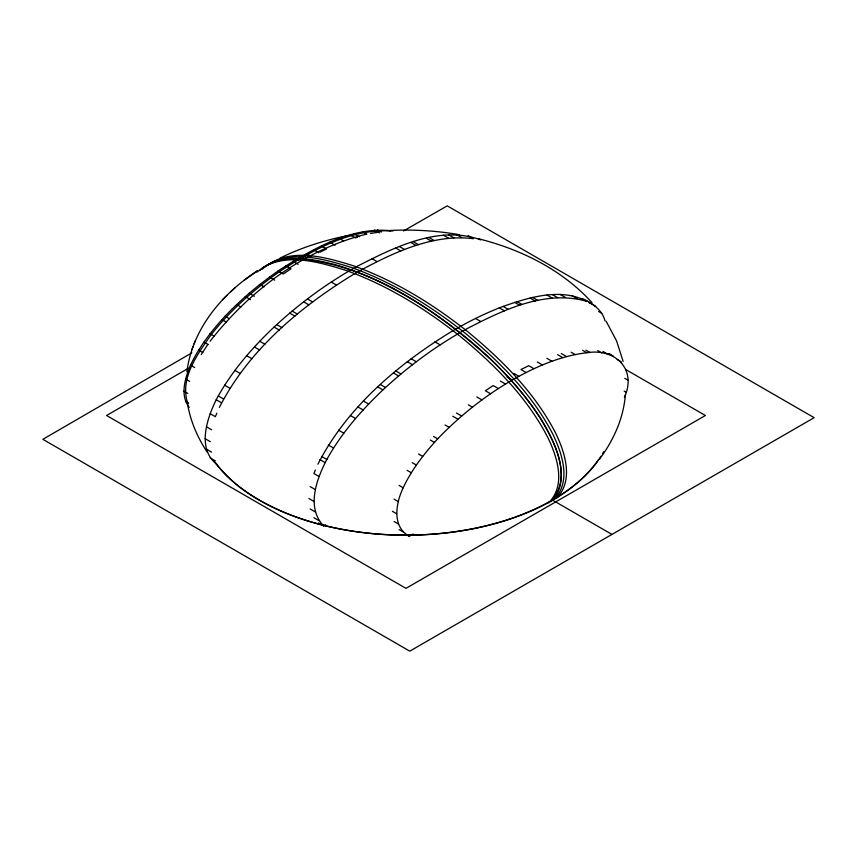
<?xml version="1.0" encoding="UTF-8"?>
<svg xmlns="http://www.w3.org/2000/svg" width="857" height="857" viewBox="0 0 857 857"><rect width="100%" height="100%" fill="white"/><g stroke="black" fill="none" stroke-linecap="round" stroke-linejoin="round"><path stroke-width="1.29" d="M325.671 524.709L323.625 525.887C305.981 507.473 316.597 478.945 326.86 459.459C341.322 433.224 361.311 410.471 382.929 389.903C404.59 369.817 428.168 351.756 453.46 336.512A437.552 252.622 -60 0 1 467.354 328.499C503.712 309.677 545.78 289.43 587.302 301.482C560.907 287.459 529.583 297.143 503.134 306.41C489.058 311.798 475.335 318.161 462.169 325.499A437.552 252.622 -60 0 0 448.286 333.523C395.773 366.207 346.389 408.457 317.915 464.226M216.746 464.29C196.81 448.693 206.88 418.752 216.21 399.758C230.897 372.27 251.53 348.435 274.047 327.063C295.708 306.977 319.297 288.916 344.61 273.662A437.595 252.644 -60 0 1 358.494 265.649C395.248 246.891 439.138 225.005 480.584 239.789L478.495 238.6M625.342 395.013C623.478 418.42 613.473 440.455 599.546 459.127M413.256 534.007L409.303 536.278C391.606 526.669 395.923 502.877 403.197 487.772C411.703 469.55 424.172 453.61 437.681 438.848C459.663 415.956 484.741 395.966 512.25 380.09C535.271 366.882 560.232 355.912 586.809 352.752C614.748 348.006 637.319 368.821 624.41 397.316M189.215 407.386C179.681 394.991 185.176 378.151 190.511 365.168C198.428 348.328 209.622 333.362 221.995 319.565C239.253 300.646 259.018 284.149 280.078 269.612C313.555 248.466 352.002 225.873 393.052 230.994M186.922 371.874C192.064 329.131 222.284 293.501 257.464 270.823L243.881 280.421M194.111 343.807L195.278 340.743M191.861 349.72L193.05 346.624M216.853 413.192L215.332 416.673L210.147 413.685M219.371 407.386C247.855 351.606 297.272 309.345 349.795 276.65A437.595 252.644 -60 0 1 363.679 268.637C397.22 250.897 434.553 233.95 473.375 238.675L468.19 235.675M315.387 470.022L313.876 473.503L319.061 476.503M201.213 354.648L207.855 344.343M210.115 341.215C249.323 290.93 304.021 249.644 366.571 234.111M257.089 272.098C281.771 250.715 318.322 261.867 346.132 270.437C387.878 285.477 426.058 309.141 460.627 336.715C495.025 365.093 527.344 397.68 547.912 437.691C557.339 457.21 566.252 485.137 548.651 502.823M259.671 270.598C279.81 252.097 310.555 258.525 334.541 264.459C368.842 274.433 400.712 291.348 430.396 310.995C472.989 339.961 512.218 375.162 540.628 418.441C554.747 441.933 573.258 477.885 550.494 501.688M262.263 269.109C286.956 247.727 323.507 258.878 351.316 267.448C393.063 282.478 431.242 306.142 465.812 333.727C500.209 362.093 532.529 394.681 553.097 434.692C562.278 453.931 571.255 481.077 554.661 498.913M551.244 501.334C565.909 487.269 561.978 464.398 555.411 447.375C541.538 413.395 517.017 385.072 491.061 359.672C437.938 311.498 374.284 266.72 301.139 258.921M556.429 498.335C574.029 480.638 565.106 452.721 555.69 433.203C535.122 393.192 502.802 360.604 468.393 332.227C433.835 304.653 395.655 280.989 353.909 265.949C326.796 257.507 293.169 247.448 267.577 265.038M222.456 299.779L227.137 295.269M230.812 291.734L235.279 287.438M261.739 268.637C272.215 260.667 285.67 258.257 298.557 258.75M191.818 352.87L42.85 439.32L409.764 651.149L814.15 417.68L447.236 205.851L403.476 230.983M188.658 368.114L106.589 415.495L405.982 588.352L705.375 415.495L625.61 369.453M319.929 252.215L326.571 248.959L321.386 245.97M280.185 258.053C301.096 247.598 323.603 240.624 346.442 235.825M357.369 237.325L355.419 237.892L350.234 234.904M370.481 233.479L378.301 232.215M389.282 230.512C412.613 229.322 436.084 230.651 459.106 234.647M390.728 230.919C349.935 228.733 312.419 250.223 279.328 271.744C254.015 289.527 230.479 310.138 211.293 334.509C197.356 354.22 179.038 379.105 188.026 404.097M479.513 239.017C521.656 249.719 562.428 270.041 591.93 302.564M582.117 298.493C592.112 303.014 602.15 309.645 605.031 320.947M595.701 306.356L588.77 302.264L590.527 303.357M571.823 295.558L577.007 298.547M598.647 311.487L601.753 313.287M456.46 234.539L461.644 237.528M560.103 294.412L565.288 297.4M448.682 234.818L453.867 237.817M552.476 294.69L557.661 297.679M443.369 235.193L448.554 238.182M547.012 295.065L552.197 298.065M429.057 237.571L434.242 240.56M532.7 297.443L537.885 300.432M426.358 238.225L431.542 241.213M530.097 298.075L535.282 301.064M609.113 353.684L613.258 356.073M413.385 241.717L418.57 244.706M517.039 301.578L522.224 304.578M617.147 359.469L621.293 361.868M602.932 351.402L608.106 354.391M410.932 242.52L416.116 245.509M514.639 302.371L519.824 305.36M597.683 350.556L601.828 352.955M377.434 229.826L381.322 232.065M585.888 350.202L590.034 352.602M374.413 229.965L379.597 232.954M582.664 350.352L586.809 352.752M399.448 246.548L404.622 249.548M503.134 306.41L508.319 309.398M624.817 378.333L627.924 380.133M395.666 247.973L400.851 250.962M499.31 307.845L504.494 310.834M362.682 231.861L366.828 234.261M571.116 352.216L575.272 354.605M354.134 233.757L359.319 236.757M561.346 353.555L566.531 356.544M624.153 391.092L626.231 392.292M557.618 354.637L562.803 357.637M339.458 238.567L343.603 240.967M546.841 358.312L552.015 361.3M371.874 258.578L377.048 261.578M475.506 318.461L480.691 321.45M329.945 242.263L335.13 245.252M537.307 361.997L542.492 364.996M533.932 368.703L528.748 365.703L520.949 369.528L526.134 372.516M313.598 249.794L318.783 252.783M306.41 253.597L311.594 256.597M513.761 373.341L518.946 376.33M299.714 257.368L303.86 259.757M507.065 377.101L512.25 380.09M331.231 282.049L336.415 285.038M434.938 341.879L440.123 344.878M293.019 261.331L298.204 264.32M500.37 381.076L505.544 384.065M285.831 265.82L291.016 268.819L283.217 273.983L278.032 270.994M498.356 388.564L493.171 385.564L485.373 390.749L490.558 393.738M411.135 358.751L416.32 361.74M269.484 277.165L274.668 280.153M307.438 298.911L312.623 301.9M476.813 396.93L481.998 399.919M303.657 301.857L308.841 304.846M407.311 361.729L412.496 364.728M259.96 284.47L264.106 286.859M468.329 404.836L472.475 407.225M292.173 311.08L297.358 314.08M395.805 370.974L400.99 373.963M289.709 313.116L294.894 316.104M393.406 372.956L398.591 375.955M249.183 293.244L254.368 296.233M456.502 413.02L461.687 416.009M245.295 296.597L250.48 299.596M452.775 416.234L457.959 419.223M276.736 324.61L281.921 327.599M380.358 384.525L385.543 387.514M236.736 304.578L240.892 306.967M445.072 424.986L449.229 427.375M274.047 327.063L279.232 330.052M377.744 386.903L382.929 389.903M551.822 499.695L611.437 534.125M225.016 316.222L229.162 318.611M433.535 436.449L437.681 438.848M259.725 341.215L264.909 344.214M363.443 401.055L368.617 404.043M221.995 319.565L226.141 321.964M430.31 440.037L434.456 442.426M254.411 346.978L259.596 349.977M357.969 406.989L363.154 409.978M418.516 453.996L422.662 456.385M209.997 333.759L214.143 336.158M246.634 355.676L251.819 358.676M350.342 415.516L355.526 418.505M203.966 342.104L208.112 344.493M412.238 462.694L416.384 465.094M234.904 370.363L240.089 373.352M338.622 430.193L343.807 433.192M407.086 470.322L411.231 472.71M198.567 350.085L202.713 352.484M190.511 365.168L194.657 367.557M399.051 485.383L403.197 487.772M224.609 385.179L229.783 388.178M328.327 445.008L333.512 448.007M218.342 395.966L223.527 398.955M321.686 456.47L326.86 459.459M394.091 499.17L398.237 501.57M185.519 378.965L189.665 381.365M216.21 399.758L221.395 402.747M319.929 459.588L325.114 462.576M392.42 511.318L396.566 513.707M183.827 391.124L187.704 393.374M394.113 521.517L398.259 523.906M185.498 401.344L188.604 403.133M399.105 529.551L403.251 531.951M406.197 534.489L409.303 536.278M310.138 486.594L315.322 489.583M206.398 426.765L211.583 429.764M205.123 438.677L210.308 441.676M308.874 498.495L314.058 501.495M206.387 449.132L211.572 452.121M310.138 508.94L315.322 511.94M210.136 457.895L215.321 460.884M313.898 517.703L319.072 520.692M318.44 522.899L323.625 525.887M609.081 353.812L611.084 355.259M206.987 451.81C197.763 437.798 190.865 422.158 187.876 405.597M606.156 321.236L616.622 341.022L623.135 361.365M603.617 451.703A207.351 119.712 0 0 1 602.321 453.974M600.95 456.245A207.351 119.712 0 0 1 412.421 535.154A207.351 119.712 0 0 1 215.771 463.155M598.411 459.791A207.351 119.712 0 0 1 406.882 535.122A207.351 119.712 0 0 1 214.046 460.916"/></g></svg>
